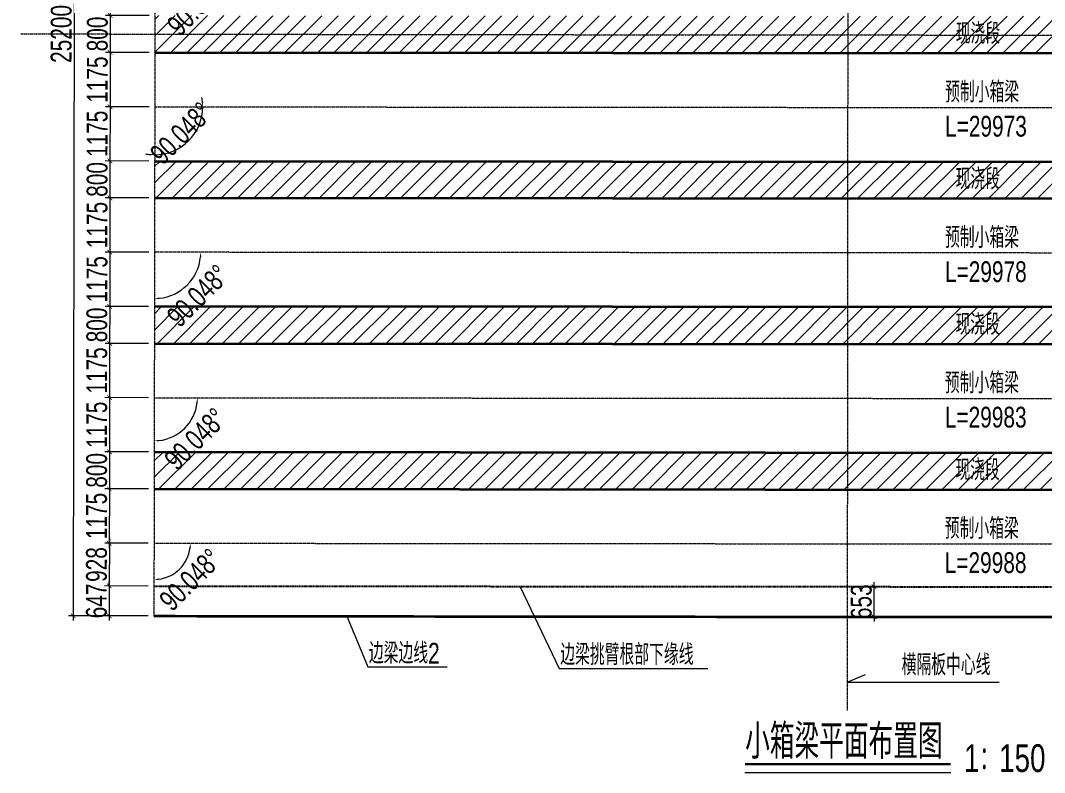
# Model space of a CAD drawing. Extents: x -2667085 to 4, y -2479164 to 2.
# Drawn here: x -2427772 to -2405601, y -2408643 to -2392358 of the extents above; entities that cross this region are included whole.
import ezdxf

# ---------------------------------------------------------------- set-up
doc = ezdxf.new("R2010")
doc.units = 0
doc.header["$MEASUREMENT"] = 0
doc.header["$PDMODE"] = 3
for name, pattern in [('DASHDOT', [1, 0.5, -0.25, 0, -0.25]), ('DASHED', [0.75, 0.5, -0.25]), ('ZXX0', [30, 13, -2, 0.5, -2, 12.5])]:
    doc.linetypes.add(name, pattern=pattern)
doc.layers.get('0').update_dxf_attribs({"linetype": 'CONTINUOUS'})
doc.layers.get('DEFPOINTS').update_dxf_attribs({"linetype": 'CONTINUOUS'})
for name, color, linetype, lineweight in [('桥－总－中心线', 1, 'ZXX0', 13), ('桥－构造轮廓－实线', 4, 'CONTINUOUS', 35), ('桥－构造轮廓－虚线', 3, 'DASHED', 25), ('桥－综合标注', 31, 'CONTINUOUS', 13), ('桥－综合说明', 7, 'CONTINUOUS', 13)]:
    doc.layers.add(name, color=color, linetype=linetype, lineweight=lineweight)
doc.styles.add('SMEDI', font='smsim.shx', dxfattribs={"width": 0.75, "bigfont": 'smfs.shx'})
doc.dimstyles.new('1-150', dxfattribs={"dimtxt": 450, "dimasz": 100, "dimexe": 100, "dimexo": 125, "dimgap": 50, "dimtad": 1, "dimdec": 0, "dimzin": 0, "dimdsep": 46, "dimtxsty": 'SMEDI', "dimblk": 'ARCHTICK', "dimcen": 0.09, "dimdle": 100, "dimclrd": 256, "dimclre": 256, "dimclrt": 256, "dimadec": 0, "dimazin": 0, "dimtfac": 1, "dimtdec": 0, "dimtix": 1, "dimtmove": 2, "dimatfit": 3, "dimldrblk": 'ARCHTICK', "dimfxl": 2, "dimtolj": 1, "dimtzin": 0, "dimlwd": -1, "dimlwe": -1, "dimarcsym": 0})
doc.dimstyles.new('1-150角度', dxfattribs={"dimtxt": 450, "dimasz": 100, "dimexe": 100, "dimexo": 125, "dimgap": 5, "dimtad": 1, "dimdec": 3, "dimzin": 0, "dimdsep": 46, "dimtxsty": 'SMEDI', "dimcen": 0.09, "dimdle": 100, "dimclrd": 256, "dimclre": 256, "dimclrt": 256, "dimadec": 3, "dimazin": 0, "dimtfac": 1, "dimtdec": 3, "dimtmove": 2, "dimatfit": 3, "dimldrblk": 'ARCHTICK', "dimfxl": 2, "dimtolj": 1, "dimtzin": 0, "dimlwd": -1, "dimlwe": -1, "dimarcsym": 0})

# ---------------------------------------------------------------- blocks, each defined once
blk = doc.blocks.new('_ArchTick')
at = {"color": 0, "linetype": 'ByBlock', "const_width": 0.15}
blk.add_lwpolyline([(-0.5, -0.5), (0.5, 0.5)], dxfattribs=at)
blk = doc.blocks.new('*D399')
at = {"layer": 'DEFPOINTS', "color": 0, "transparency": 16777216}
for p in [(-2424861, -2392252), (-2425831, -2393051), (-2424863, -2393052)]:
    blk.add_point(p, dxfattribs=at)
at = {"layer": '桥－综合标注', "transparency": 16777216}
for p, q in [((-2425829, -2392151), (-2425831, -2393151)), ((-2424986, -2392252), (-2425930, -2392250)), ((-2424988, -2393052), (-2425931, -2393050))]:
    blk.add_line(p, q, dxfattribs=at)
at = {"layer": '桥－综合标注', "transparency": 16777216, "xscale": 100, "yscale": 100, "zscale": 100}
for p, rotation in [((-2425830, -2392251), 89.90450703480823), ((-2425831, -2393051), 269.9045070348082)]:
    blk.add_blockref('_ArchTick', p, dxfattribs=dict(at, rotation=rotation))
at = {"layer": '桥－综合标注', "transparency": 16777216, "insert": (-2426105, -2392650), "char_height": 450, "attachment_point": 5, "rotation": 89.9045, "style": 'SMEDI'}
blk.add_mtext('\\A1;800', dxfattribs=at)
blk = doc.blocks.new('*D400')
at = {"layer": 'DEFPOINTS', "color": 0, "transparency": 16777216}
for p in [(-2424863, -2393052), (-2425833, -2394226), (-2424864, -2394227)]:
    blk.add_point(p, dxfattribs=at)
at = {"layer": '桥－综合标注', "transparency": 16777216}
for p, q in [((-2424988, -2393052), (-2425931, -2393050)), ((-2425831, -2392951), (-2425833, -2394326)), ((-2424989, -2394227), (-2425933, -2394225))]:
    blk.add_line(p, q, dxfattribs=at)
at = {"layer": '桥－综合标注', "transparency": 16777216, "xscale": 100, "yscale": 100, "zscale": 100}
for p, rotation in [((-2425831, -2393051), 89.90450703480823), ((-2425833, -2394226), 269.9045070348082)]:
    blk.add_blockref('_ArchTick', p, dxfattribs=dict(at, rotation=rotation))
at = {"layer": '桥－综合标注', "transparency": 16777216, "insert": (-2426107, -2393638), "char_height": 450, "attachment_point": 5, "rotation": 89.9045, "style": 'SMEDI'}
blk.add_mtext('\\A1;1175', dxfattribs=at)
blk = doc.blocks.new('*D401')
at = {"layer": 'DEFPOINTS', "color": 0, "transparency": 16777216}
for p in [(-2424864, -2394227), (-2425835, -2395401), (-2424867, -2395402)]:
    blk.add_point(p, dxfattribs=at)
at = {"layer": '桥－综合标注', "transparency": 16777216}
for p, q in [((-2425833, -2394126), (-2425835, -2395501)), ((-2424989, -2394227), (-2425933, -2394225)), ((-2424992, -2395402), (-2425935, -2395400))]:
    blk.add_line(p, q, dxfattribs=at)
at = {"layer": '桥－综合标注', "transparency": 16777216, "xscale": 100, "yscale": 100, "zscale": 100}
for p, rotation in [((-2425833, -2394226), 89.90450703480823), ((-2425835, -2395401), 269.9045070348082)]:
    blk.add_blockref('_ArchTick', p, dxfattribs=dict(at, rotation=rotation))
at = {"layer": '桥－综合标注', "transparency": 16777216, "insert": (-2426109, -2394813), "char_height": 450, "attachment_point": 5, "rotation": 89.9045, "style": 'SMEDI'}
blk.add_mtext('\\A1;1175', dxfattribs=at)
blk = doc.blocks.new('*D402')
at = {"layer": 'DEFPOINTS', "color": 0, "transparency": 16777216}
for p in [(-2424867, -2395402), (-2425836, -2396201), (-2424868, -2396202)]:
    blk.add_point(p, dxfattribs=at)
at = {"layer": '桥－综合标注', "transparency": 16777216}
for p, q in [((-2424992, -2395402), (-2425935, -2395400)), ((-2425835, -2395301), (-2425836, -2396301)), ((-2424993, -2396202), (-2425936, -2396200))]:
    blk.add_line(p, q, dxfattribs=at)
at = {"layer": '桥－综合标注', "transparency": 16777216, "xscale": 100, "yscale": 100, "zscale": 100}
for p, rotation in [((-2425835, -2395401), 89.90450703480823), ((-2425836, -2396201), 269.9045070348082)]:
    blk.add_blockref('_ArchTick', p, dxfattribs=dict(at, rotation=rotation))
at = {"layer": '桥－综合标注', "transparency": 16777216, "insert": (-2426110, -2395800), "char_height": 450, "attachment_point": 5, "rotation": 89.9045, "style": 'SMEDI'}
blk.add_mtext('\\A1;800', dxfattribs=at)
blk = doc.blocks.new('*D403')
at = {"layer": 'DEFPOINTS', "color": 0, "transparency": 16777216}
for p in [(-2424868, -2396202), (-2425838, -2397376), (-2424870, -2397377)]:
    blk.add_point(p, dxfattribs=at)
at = {"layer": '桥－综合标注', "transparency": 16777216}
for p, q in [((-2425836, -2396101), (-2425838, -2397476)), ((-2424993, -2396202), (-2425936, -2396200)), ((-2424995, -2397377), (-2425938, -2397375))]:
    blk.add_line(p, q, dxfattribs=at)
at = {"layer": '桥－综合标注', "transparency": 16777216, "xscale": 100, "yscale": 100, "zscale": 100}
for p, rotation in [((-2425836, -2396201), 89.90450703480823), ((-2425838, -2397376), 269.9045070348082)]:
    blk.add_blockref('_ArchTick', p, dxfattribs=dict(at, rotation=rotation))
at = {"layer": '桥－综合标注', "transparency": 16777216, "insert": (-2426112, -2396788), "char_height": 450, "attachment_point": 5, "rotation": 89.9045, "style": 'SMEDI'}
blk.add_mtext('\\A1;1175', dxfattribs=at)
blk = doc.blocks.new('*D404')
at = {"layer": 'DEFPOINTS', "color": 0, "transparency": 16777216}
for p in [(-2424870, -2397377), (-2425840, -2398551), (-2424872, -2398552)]:
    blk.add_point(p, dxfattribs=at)
at = {"layer": '桥－综合标注', "transparency": 16777216}
for p, q in [((-2424995, -2397377), (-2425938, -2397375)), ((-2425838, -2397276), (-2425840, -2398651)), ((-2424997, -2398552), (-2425940, -2398550))]:
    blk.add_line(p, q, dxfattribs=at)
at = {"layer": '桥－综合标注', "transparency": 16777216, "xscale": 100, "yscale": 100, "zscale": 100}
for p, rotation in [((-2425838, -2397376), 89.90450703480823), ((-2425840, -2398551), 269.9045070348082)]:
    blk.add_blockref('_ArchTick', p, dxfattribs=dict(at, rotation=rotation))
at = {"layer": '桥－综合标注', "transparency": 16777216, "insert": (-2426114, -2397963), "char_height": 450, "attachment_point": 5, "rotation": 89.9045, "style": 'SMEDI'}
blk.add_mtext('\\A1;1175', dxfattribs=at)
blk = doc.blocks.new('*D405')
at = {"layer": 'DEFPOINTS', "color": 0, "transparency": 16777216}
for p in [(-2424872, -2398552), (-2425841, -2399351), (-2424873, -2399352)]:
    blk.add_point(p, dxfattribs=at)
at = {"layer": '桥－综合标注', "transparency": 16777216}
for p, q in [((-2424997, -2398552), (-2425940, -2398550)), ((-2425840, -2398451), (-2425842, -2399451)), ((-2424998, -2399352), (-2425941, -2399350))]:
    blk.add_line(p, q, dxfattribs=at)
at = {"layer": '桥－综合标注', "transparency": 16777216, "xscale": 100, "yscale": 100, "zscale": 100}
for p, rotation in [((-2425840, -2398551), 89.90450703480823), ((-2425841, -2399351), 269.9045070348082)]:
    blk.add_blockref('_ArchTick', p, dxfattribs=dict(at, rotation=rotation))
at = {"layer": '桥－综合标注', "transparency": 16777216, "insert": (-2426116, -2398950), "char_height": 450, "attachment_point": 5, "rotation": 89.9045, "style": 'SMEDI'}
blk.add_mtext('\\A1;800', dxfattribs=at)
blk = doc.blocks.new('*D406')
at = {"layer": 'DEFPOINTS', "color": 0, "transparency": 16777216}
for p in [(-2424873, -2399352), (-2425843, -2400526), (-2424875, -2400527)]:
    blk.add_point(p, dxfattribs=at)
at = {"layer": '桥－综合标注', "transparency": 16777216}
for p, q in [((-2425841, -2399251), (-2425843, -2400626)), ((-2424998, -2399352), (-2425941, -2399350)), ((-2425000, -2400527), (-2425943, -2400525))]:
    blk.add_line(p, q, dxfattribs=at)
at = {"layer": '桥－综合标注', "transparency": 16777216, "xscale": 100, "yscale": 100, "zscale": 100}
for p, rotation in [((-2425841, -2399351), 89.90450703480823), ((-2425843, -2400526), 269.9045070348082)]:
    blk.add_blockref('_ArchTick', p, dxfattribs=dict(at, rotation=rotation))
at = {"layer": '桥－综合标注', "transparency": 16777216, "insert": (-2426117, -2399938), "char_height": 450, "attachment_point": 5, "rotation": 89.9045, "style": 'SMEDI'}
blk.add_mtext('\\A1;1175', dxfattribs=at)
blk = doc.blocks.new('*D407')
at = {"layer": 'DEFPOINTS', "color": 0, "transparency": 16777216}
for p in [(-2424875, -2400527), (-2425845, -2401701), (-2424877, -2401702)]:
    blk.add_point(p, dxfattribs=at)
at = {"layer": '桥－综合标注', "transparency": 16777216}
for p, q in [((-2425000, -2400527), (-2425943, -2400525)), ((-2425843, -2400426), (-2425845, -2401801)), ((-2425002, -2401702), (-2425945, -2401700))]:
    blk.add_line(p, q, dxfattribs=at)
at = {"layer": '桥－综合标注', "transparency": 16777216, "xscale": 100, "yscale": 100, "zscale": 100}
for p, rotation in [((-2425843, -2400526), 89.90450703480823), ((-2425845, -2401701), 269.9045070348082)]:
    blk.add_blockref('_ArchTick', p, dxfattribs=dict(at, rotation=rotation))
at = {"layer": '桥－综合标注', "transparency": 16777216, "insert": (-2426119, -2401113), "char_height": 450, "attachment_point": 5, "rotation": 89.9045, "style": 'SMEDI'}
blk.add_mtext('\\A1;1175', dxfattribs=at)
blk = doc.blocks.new('*D408')
at = {"layer": 'DEFPOINTS', "color": 0, "transparency": 16777216}
for p in [(-2424877, -2401702), (-2425847, -2402501), (-2424878, -2402502)]:
    blk.add_point(p, dxfattribs=at)
at = {"layer": '桥－综合标注', "transparency": 16777216}
for p, q in [((-2425845, -2401601), (-2425847, -2402601)), ((-2425002, -2401702), (-2425945, -2401700)), ((-2425003, -2402502), (-2425947, -2402500))]:
    blk.add_line(p, q, dxfattribs=at)
at = {"layer": '桥－综合标注', "transparency": 16777216, "xscale": 100, "yscale": 100, "zscale": 100}
for p, rotation in [((-2425845, -2401701), 89.90450703480823), ((-2425847, -2402501), 269.9045070348082)]:
    blk.add_blockref('_ArchTick', p, dxfattribs=dict(at, rotation=rotation))
at = {"layer": '桥－综合标注', "transparency": 16777216, "insert": (-2426121, -2402100), "char_height": 450, "attachment_point": 5, "rotation": 89.9045, "style": 'SMEDI'}
blk.add_mtext('\\A1;800', dxfattribs=at)
blk = doc.blocks.new('*D409')
at = {"layer": 'DEFPOINTS', "color": 0, "transparency": 16777216}
for p in [(-2424878, -2402502), (-2425849, -2403676), (-2424880, -2403677)]:
    blk.add_point(p, dxfattribs=at)
at = {"layer": '桥－综合标注', "transparency": 16777216}
for p, q in [((-2425003, -2402502), (-2425947, -2402500)), ((-2425846, -2402401), (-2425849, -2403776)), ((-2425005, -2403677), (-2425949, -2403675))]:
    blk.add_line(p, q, dxfattribs=at)
at = {"layer": '桥－综合标注', "transparency": 16777216, "xscale": 100, "yscale": 100, "zscale": 100}
for p, rotation in [((-2425847, -2402501), 89.90450703480823), ((-2425849, -2403676), 269.9045070348082)]:
    blk.add_blockref('_ArchTick', p, dxfattribs=dict(at, rotation=rotation))
at = {"layer": '桥－综合标注', "transparency": 16777216, "insert": (-2426123, -2403088), "char_height": 450, "attachment_point": 5, "rotation": 89.9045, "style": 'SMEDI'}
blk.add_mtext('\\A1;1175', dxfattribs=at)
blk = doc.blocks.new('*D410')
at = {"layer": 'DEFPOINTS', "color": 0, "transparency": 16777216}
for p in [(-2424880, -2403677), (-2425850, -2404604), (-2424882, -2404605)]:
    blk.add_point(p, dxfattribs=at)
at = {"layer": '桥－综合标注', "transparency": 16777216}
for p, q in [((-2425005, -2403677), (-2425949, -2403675)), ((-2425848, -2403576), (-2425850, -2404704)), ((-2425007, -2404605), (-2425950, -2404603))]:
    blk.add_line(p, q, dxfattribs=at)
at = {"layer": '桥－综合标注', "transparency": 16777216, "xscale": 100, "yscale": 100, "zscale": 100}
for p, rotation in [((-2425849, -2403676), 89.90450703480823), ((-2425850, -2404604), 269.9045070348082)]:
    blk.add_blockref('_ArchTick', p, dxfattribs=dict(at, rotation=rotation))
at = {"layer": '桥－综合标注', "transparency": 16777216, "insert": (-2426124, -2404139), "char_height": 450, "attachment_point": 5, "rotation": 89.9045, "style": 'SMEDI'}
blk.add_mtext('\\A1;928', dxfattribs=at)
blk = doc.blocks.new('*D411')
at = {"layer": 'DEFPOINTS', "color": 0, "transparency": 16777216}
for p in [(-2424882, -2404605), (-2425851, -2405251), (-2424883, -2405252)]:
    blk.add_point(p, dxfattribs=at)
at = {"layer": '桥－综合标注', "transparency": 16777216}
for p, q in [((-2425850, -2404604), (-2425850, -2404504)), ((-2425007, -2404605), (-2425950, -2404603)), ((-2425850, -2404604), (-2425851, -2405251)), ((-2425008, -2405252), (-2425951, -2405250)), ((-2425851, -2405251), (-2425851, -2405351))]:
    blk.add_line(p, q, dxfattribs=at)
at = {"layer": '桥－综合标注', "transparency": 16777216, "xscale": 100, "yscale": 100, "zscale": 100}
for p, rotation in [((-2425850, -2404604), 269.9045070348082), ((-2425851, -2405251), 89.90450703480822)]:
    blk.add_blockref('_ArchTick', p, dxfattribs=dict(at, rotation=rotation))
at = {"layer": '桥－综合标注', "transparency": 16777216, "insert": (-2426126, -2404927), "char_height": 450, "attachment_point": 5, "rotation": 89.9045, "style": 'SMEDI'}
blk.add_mtext('\\A1;647', dxfattribs=at)
blk = doc.blocks.new('*D412')
at = {"layer": 'DEFPOINTS', "color": 0, "transparency": 16777216}
for p in [(-2424841, -2380052), (-2426634, -2405249), (-2424883, -2405252)]:
    blk.add_point(p, dxfattribs=at)
at = {"layer": '桥－综合标注', "transparency": 16777216}
for p, q in [((-2426592, -2379949), (-2426634, -2405349)), ((-2424966, -2380052), (-2426692, -2380049)), ((-2425008, -2405252), (-2426734, -2405249))]:
    blk.add_line(p, q, dxfattribs=at)
at = {"layer": '桥－综合标注', "transparency": 16777216, "xscale": 100, "yscale": 100, "zscale": 100}
for p, rotation in [((-2426592, -2380049), 89.90450703481758), ((-2426634, -2405249), 269.9045070348176)]:
    blk.add_blockref('_ArchTick', p, dxfattribs=dict(at, rotation=rotation))
at = {"layer": '桥－综合标注', "transparency": 16777216, "insert": (-2426888, -2392649), "char_height": 450, "attachment_point": 5, "rotation": 89.9045, "style": 'SMEDI'}
blk.add_mtext('\\A1;25200', dxfattribs=at)
blk = doc.blocks.new('*D439')
at = {"layer": 'DEFPOINTS', "color": 0, "transparency": 16777216}
for p in [(-2424838, -2378052), (-2424844, -2381627), (-2394892, -2381652), (-2424414, -2382373), (-2424883, -2405252)]:
    blk.add_point(p, dxfattribs=at)
at = {"layer": '桥－综合标注', "transparency": 16777216}
blk.add_arc((-2424844, -2381627), 861, 276.5638, 353.2929, dxfattribs=at)
for points in [[(-2424005, -2381727), (-2423972, -2381729), (-2423983, -2381628)], [(-2424744, -2382499), (-2424746, -2382466), (-2424845, -2382488)]]:
    blk.add_solid(points, dxfattribs=at)
at = {"layer": '桥－综合标注', "transparency": 16777216, "insert": (-2424003, -2382470), "char_height": 450, "attachment_point": 5, "rotation": 44.9284, "style": 'SMEDI'}
blk.add_mtext('\\A1;90.048°', dxfattribs=at)
blk = doc.blocks.new('*D440')
at = {"layer": 'DEFPOINTS', "color": 0, "transparency": 16777216}
for p in [(-2424838, -2378052), (-2424849, -2384777), (-2394892, -2384802), (-2424366, -2385617), (-2424883, -2405252)]:
    blk.add_point(p, dxfattribs=at)
at = {"layer": '桥－综合标注', "transparency": 16777216}
blk.add_arc((-2424849, -2384777), 969, 275.8222, 354.0345, dxfattribs=at)
for points in [[(-2423902, -2384877), (-2423869, -2384879), (-2423880, -2384778)], [(-2424750, -2385758), (-2424751, -2385724), (-2424850, -2385746)]]:
    blk.add_solid(points, dxfattribs=at)
at = {"layer": '桥－综合标注', "transparency": 16777216, "insert": (-2423932, -2385697), "char_height": 450, "attachment_point": 5, "rotation": 44.9284, "style": 'SMEDI'}
blk.add_mtext('\\A1;90.048°', dxfattribs=at)
blk = doc.blocks.new('*D441')
at = {"layer": 'DEFPOINTS', "color": 0, "transparency": 16777216}
for p in [(-2424838, -2378052), (-2424854, -2387927), (-2394892, -2387952), (-2424336, -2388828), (-2424883, -2405252)]:
    blk.add_point(p, dxfattribs=at)
at = {"layer": '桥－综合标注', "transparency": 16777216}
for start, end in [(5.4658, 10.9794), (269.9045, 359.9523), (258.8774, 264.391)]:
    blk.add_arc((-2424854, -2387927), 1040, start, end, dxfattribs=at)
for points in [[(-2423803, -2387827), (-2423836, -2387829), (-2423815, -2387928)], [(-2424955, -2388945), (-2424957, -2388979), (-2424856, -2388967)]]:
    blk.add_solid(points, dxfattribs=at)
at = {"layer": '桥－综合标注', "transparency": 16777216, "insert": (-2424282, -2388500), "char_height": 450, "attachment_point": 5, "rotation": 44.9284, "style": 'SMEDI'}
blk.add_mtext('\\A1;90.048°', dxfattribs=at)
blk = doc.blocks.new('*D442')
at = {"layer": 'DEFPOINTS', "color": 0, "transparency": 16777216}
for p in [(-2424838, -2378052), (-2424859, -2391077), (-2394892, -2391102), (-2424364, -2391939), (-2424883, -2405252)]:
    blk.add_point(p, dxfattribs=at)
at = {"layer": '桥－综合标注', "transparency": 16777216}
blk.add_arc((-2424859, -2391077), 994, 275.6715, 354.1852, dxfattribs=at)
for points in [[(-2423887, -2391177), (-2423854, -2391179), (-2423865, -2391078)], [(-2424760, -2392083), (-2424762, -2392050), (-2424861, -2392071)]]:
    blk.add_solid(points, dxfattribs=at)
at = {"layer": '桥－综合标注', "transparency": 16777216, "insert": (-2423924, -2392015), "char_height": 450, "attachment_point": 5, "rotation": 44.9284, "style": 'SMEDI'}
blk.add_mtext('\\A1;90.048°', dxfattribs=at)
blk = doc.blocks.new('*D443')
at = {"layer": 'DEFPOINTS', "color": 0, "transparency": 16777216}
for p in [(-2424838, -2378052), (-2424865, -2394227), (-2394892, -2394252), (-2424346, -2395128), (-2424883, -2405252)]:
    blk.add_point(p, dxfattribs=at)
at = {"layer": '桥－综合标注', "transparency": 16777216}
for start, end in [(5.4693, 10.9863), (269.9045, 359.9523), (258.8704, 264.3875)]:
    blk.add_arc((-2424865, -2394227), 1039, start, end, dxfattribs=at)
for points in [[(-2423814, -2394127), (-2423847, -2394129), (-2423826, -2394228)], [(-2424965, -2395245), (-2424967, -2395278), (-2424866, -2395266)]]:
    blk.add_solid(points, dxfattribs=at)
at = {"layer": '桥－综合标注', "transparency": 16777216, "insert": (-2424293, -2394800), "char_height": 450, "attachment_point": 5, "rotation": 44.9284, "style": 'SMEDI'}
blk.add_mtext('\\A1;90.048°', dxfattribs=at)
blk = doc.blocks.new('*D444')
at = {"layer": 'DEFPOINTS', "color": 0, "transparency": 16777216}
for p in [(-2424838, -2378052), (-2424870, -2397377), (-2394892, -2397402), (-2424370, -2398246), (-2424883, -2405252)]:
    blk.add_point(p, dxfattribs=at)
at = {"layer": '桥－综合标注', "transparency": 16777216}
blk.add_arc((-2424870, -2397377), 1002, 275.6262, 354.2306, dxfattribs=at)
for points in [[(-2423890, -2397477), (-2423857, -2397479), (-2423868, -2397378)], [(-2424771, -2398391), (-2424772, -2398358), (-2424872, -2398379)]]:
    blk.add_solid(points, dxfattribs=at)
at = {"layer": '桥－综合标注', "transparency": 16777216, "insert": (-2423929, -2398320), "char_height": 450, "attachment_point": 5, "rotation": 44.9284, "style": 'SMEDI'}
blk.add_mtext('\\A1;90.048°', dxfattribs=at)
blk = doc.blocks.new('*D445')
at = {"layer": 'DEFPOINTS', "color": 0, "transparency": 16777216}
for p in [(-2424838, -2378052), (-2424875, -2400527), (-2394892, -2400552), (-2424410, -2401336), (-2424883, -2405252)]:
    blk.add_point(p, dxfattribs=at)
at = {"layer": '桥－综合标注', "transparency": 16777216}
blk.add_arc((-2424875, -2400527), 933, 276.0465, 353.8102, dxfattribs=at)
for points in [[(-2423964, -2400627), (-2423931, -2400629), (-2423942, -2400528)], [(-2424776, -2401472), (-2424778, -2401439), (-2424877, -2401461)]]:
    blk.add_solid(points, dxfattribs=at)
at = {"layer": '桥－综合标注', "transparency": 16777216, "insert": (-2423983, -2401422), "char_height": 450, "attachment_point": 5, "rotation": 44.9284, "style": 'SMEDI'}
blk.add_mtext('\\A1;90.048°', dxfattribs=at)
blk = doc.blocks.new('*D446')
at = {"layer": 'DEFPOINTS', "color": 0, "transparency": 16777216}
for p in [(-2424838, -2378052), (-2424880, -2403677), (-2394892, -2403702), (-2424488, -2404359), (-2424883, -2405252)]:
    blk.add_point(p, dxfattribs=at)
at = {"layer": '桥－综合标注', "transparency": 16777216}
blk.add_arc((-2424880, -2403677), 787, 277.1902, 352.6666, dxfattribs=at)
for points in [[(-2424116, -2403777), (-2424083, -2403779), (-2424093, -2403678)], [(-2424781, -2404475), (-2424783, -2404441), (-2424882, -2404464)]]:
    blk.add_solid(points, dxfattribs=at)
at = {"layer": '桥－综合标注', "transparency": 16777216, "insert": (-2424092, -2404468), "char_height": 450, "attachment_point": 5, "rotation": 44.9284, "style": 'SMEDI'}
blk.add_mtext('\\A1;90.048°', dxfattribs=at)
blk = doc.blocks.new('*D447')
at = {"layer": 'DEFPOINTS', "color": 0, "transparency": 16777216}
for p in [(-2394892, -2380077), (-2395266, -2403054), (-2424880, -2403677), (-2394892, -2403702), (-2394892, -2405277)]:
    blk.add_point(p, dxfattribs=at)
at = {"layer": '桥－综合标注', "transparency": 16777216}
blk.add_arc((-2394892, -2403702), 748, 97.6659, 172.2864, dxfattribs=at)
for points in [[(-2394993, -2402944), (-2394991, -2402978), (-2394892, -2402954)], [(-2395617, -2403603), (-2395650, -2403601), (-2395640, -2403702)]]:
    blk.add_solid(points, dxfattribs=at)
at = {"layer": '桥－综合标注', "transparency": 16777216, "insert": (-2395654, -2402940), "char_height": 450, "attachment_point": 5, "rotation": 44.9761, "style": 'SMEDI'}
blk.add_mtext('\\A1;89.952°', dxfattribs=at)
blk = doc.blocks.new('*D448')
at = {"layer": 'DEFPOINTS', "color": 0, "transparency": 16777216}
for p in [(-2394892, -2380077), (-2395356, -2399748), (-2424875, -2400527), (-2394892, -2400552), (-2394892, -2405277)]:
    blk.add_point(p, dxfattribs=at)
at = {"layer": '桥－综合标注', "transparency": 16777216}
blk.add_arc((-2394892, -2400552), 928, 96.1763, 173.7759, dxfattribs=at)
for points in [[(-2394993, -2399613), (-2394991, -2399646), (-2394892, -2399624)], [(-2395798, -2400453), (-2395831, -2400451), (-2395820, -2400551)]]:
    blk.add_solid(points, dxfattribs=at)
at = {"layer": '桥－综合标注', "transparency": 16777216, "insert": (-2395781, -2399662), "char_height": 450, "attachment_point": 5, "rotation": 44.9761, "style": 'SMEDI'}
blk.add_mtext('\\A1;89.952°', dxfattribs=at)
blk = doc.blocks.new('*D449')
at = {"layer": 'DEFPOINTS', "color": 0, "transparency": 16777216}
for p in [(-2394892, -2380077), (-2395309, -2396679), (-2424870, -2397377), (-2394892, -2397402), (-2394892, -2405277)]:
    blk.add_point(p, dxfattribs=at)
at = {"layer": '桥－综合标注', "transparency": 16777216}
blk.add_arc((-2394892, -2397402), 835, 96.8687, 173.0835, dxfattribs=at)
for points in [[(-2394993, -2396557), (-2394991, -2396590), (-2394892, -2396568)], [(-2395704, -2397303), (-2395737, -2397301), (-2395727, -2397402)]]:
    blk.add_solid(points, dxfattribs=at)
at = {"layer": '桥－综合标注', "transparency": 16777216, "insert": (-2395715, -2396578), "char_height": 450, "attachment_point": 5, "rotation": 44.9761, "style": 'SMEDI'}
blk.add_mtext('\\A1;89.952°', dxfattribs=at)
blk = doc.blocks.new('*D450')
at = {"layer": 'DEFPOINTS', "color": 0, "transparency": 16777216}
for p in [(-2394892, -2380077), (-2395280, -2393580), (-2424865, -2394227), (-2394892, -2394252), (-2394892, -2405277)]:
    blk.add_point(p, dxfattribs=at)
at = {"layer": '桥－综合标注', "transparency": 16777216}
blk.add_arc((-2394892, -2394252), 776, 97.3861, 172.5662, dxfattribs=at)
for points in [[(-2394993, -2393466), (-2394991, -2393499), (-2394892, -2393476)], [(-2395645, -2394153), (-2395678, -2394151), (-2395668, -2394252)]]:
    blk.add_solid(points, dxfattribs=at)
at = {"layer": '桥－综合标注', "transparency": 16777216, "insert": (-2395674, -2393470), "char_height": 450, "attachment_point": 5, "rotation": 44.9761, "style": 'SMEDI'}
blk.add_mtext('\\A1;89.952°', dxfattribs=at)
blk = doc.blocks.new('*D451')
at = {"layer": 'DEFPOINTS', "color": 0, "transparency": 16777216}
for p in [(-2394892, -2380077), (-2395313, -2390373), (-2424859, -2391077), (-2394892, -2391102), (-2394892, -2405277)]:
    blk.add_point(p, dxfattribs=at)
at = {"layer": '桥－综合标注', "transparency": 16777216}
blk.add_arc((-2394892, -2391102), 842, 96.8127, 173.1395, dxfattribs=at)
for points in [[(-2394993, -2390250), (-2394991, -2390283), (-2394892, -2390261)], [(-2395711, -2391003), (-2395744, -2391001), (-2395734, -2391102)]]:
    blk.add_solid(points, dxfattribs=at)
at = {"layer": '桥－综合标注', "transparency": 16777216, "insert": (-2395720, -2390274), "char_height": 450, "attachment_point": 5, "rotation": 44.9761, "style": 'SMEDI'}
blk.add_mtext('\\A1;89.952°', dxfattribs=at)
blk = doc.blocks.new('*D452')
at = {"layer": 'DEFPOINTS', "color": 0, "transparency": 16777216}
for p in [(-2394892, -2380077), (-2395310, -2387228), (-2424854, -2387927), (-2394892, -2387952), (-2394892, -2405277)]:
    blk.add_point(p, dxfattribs=at)
at = {"layer": '桥－综合标注', "transparency": 16777216}
blk.add_arc((-2394892, -2387952), 836, 96.8552, 173.0971, dxfattribs=at)
for points in [[(-2394993, -2387105), (-2394991, -2387139), (-2394892, -2387116)], [(-2395706, -2387853), (-2395739, -2387851), (-2395728, -2387952)]]:
    blk.add_solid(points, dxfattribs=at)
at = {"layer": '桥－综合标注', "transparency": 16777216, "insert": (-2395716, -2387127), "char_height": 450, "attachment_point": 5, "rotation": 44.9761, "style": 'SMEDI'}
blk.add_mtext('\\A1;89.952°', dxfattribs=at)
blk = doc.blocks.new('*D453')
at = {"layer": 'DEFPOINTS', "color": 0, "transparency": 16777216}
for p in [(-2394892, -2380077), (-2395280, -2384130), (-2424849, -2384777), (-2394892, -2384802), (-2394892, -2405277)]:
    blk.add_point(p, dxfattribs=at)
at = {"layer": '桥－综合标注', "transparency": 16777216}
blk.add_arc((-2394892, -2384802), 776, 97.3904, 172.5618, dxfattribs=at)
for points in [[(-2394993, -2384016), (-2394991, -2384050), (-2394892, -2384026)], [(-2395645, -2384703), (-2395678, -2384701), (-2395668, -2384802)]]:
    blk.add_solid(points, dxfattribs=at)
at = {"layer": '桥－综合标注', "transparency": 16777216, "insert": (-2395674, -2384020), "char_height": 450, "attachment_point": 5, "rotation": 44.9761, "style": 'SMEDI'}
blk.add_mtext('\\A1;89.952°', dxfattribs=at)
blk = doc.blocks.new('*D454')
at = {"layer": 'DEFPOINTS', "color": 0, "transparency": 16777216}
for p in [(-2394892, -2380077), (-2395189, -2381138), (-2424844, -2381627), (-2394892, -2381652), (-2394892, -2405277)]:
    blk.add_point(p, dxfattribs=at)
at = {"layer": '桥－综合标注', "transparency": 16777216}
blk.add_arc((-2394892, -2381652), 594, 99.6623, 170.2899, dxfattribs=at)
for points in [[(-2394993, -2381050), (-2394990, -2381084), (-2394892, -2381059)], [(-2395461, -2381554), (-2395494, -2381551), (-2395486, -2381652)]]:
    blk.add_solid(points, dxfattribs=at)
at = {"layer": '桥－综合标注', "transparency": 16777216, "insert": (-2395556, -2380988), "char_height": 450, "attachment_point": 5, "rotation": 44.9761, "style": 'SMEDI'}
blk.add_mtext('\\A1;89.952°', dxfattribs=at)
blk = doc.blocks.new('*D456')
at = {"layer": 'DEFPOINTS', "color": 0, "transparency": 16777216}
for p in [(-2409872, -2404618), (-2409292, -2404618), (-2409873, -2405271)]:
    blk.add_point(p, dxfattribs=at)
at = {"layer": '桥－综合标注', "transparency": 16777216}
for p, q in [((-2409292, -2404618), (-2409292, -2404518)), ((-2409747, -2404618), (-2409192, -2404618)), ((-2409293, -2405271), (-2409292, -2404618)), ((-2409748, -2405271), (-2409193, -2405272)), ((-2409293, -2405271), (-2409293, -2405371))]:
    blk.add_line(p, q, dxfattribs=at)
at = {"layer": '桥－综合标注', "transparency": 16777216, "xscale": 100, "yscale": 100, "zscale": 100}
for p, rotation in [((-2409292, -2404618), 269.952253516853), ((-2409293, -2405271), 89.95225351685303)]:
    blk.add_blockref('_ArchTick', p, dxfattribs=dict(at, rotation=rotation))
at = {"layer": '桥－综合标注', "transparency": 16777216, "insert": (-2409567, -2404945), "char_height": 450, "attachment_point": 5, "rotation": 89.9523, "style": 'SMEDI'}
blk.add_mtext('\\A1;653', dxfattribs=at)

msp = doc.modelspace()

# ---------------------------------------------------------------- hatches: boundary and pattern name
at = {"layer": '桥－综合标注'}
h = msp.add_hatch(dxfattribs=at)
h.set_pattern_fill('ANSI31', color=8, scale=2000, style=0)
h.paths.add_polyline_path([(-2424845.5811, -2382802.2726), (-2424846.9145, -2383602.2707), (-2394892.0117, -2383627.2331), (-2394892.0117, -2382827.2339)])
h.paths.add_polyline_path([(-2424850.8311, -2385952.2682), (-2424852.1645, -2386752.2663), (-2394892.0117, -2386777.2331), (-2394892.0117, -2385977.2339)])
h.paths.add_polyline_path([(-2424856.0811, -2389102.2638), (-2424857.4145, -2389902.2619), (-2394892.0117, -2389927.2331), (-2394892.0117, -2389127.2339)])
h.paths.add_polyline_path([(-2424861.3311, -2392252.2595), (-2424861.9978, -2392652.2585, 0.00041625), (-2394892.0117, -2392677.2585), (-2394892.0117, -2392277.2339)])
h.paths.add_polyline_path([(-2394892.0117, -2393077.2331), (-2394892.0117, -2392677.2585, -0.00041625), (-2424861.9978, -2392652.2585), (-2424862.6645, -2393052.2575)])
h.paths.add_polyline_path([(-2424866.5811, -2395402.2551), (-2424867.9145, -2396202.2532), (-2394892.0117, -2396227.2331), (-2394892.0117, -2395427.2339)])
h.paths.add_polyline_path([(-2424871.8311, -2398552.2507), (-2424873.1645, -2399352.2488), (-2394892.0117, -2399377.2331), (-2394892.0117, -2398577.2339)])
h.paths.add_polyline_path([(-2394892.0117, -2402527.2331), (-2394892.0117, -2401727.2339), (-2424877.0811, -2401702.2463), (-2424878.4145, -2402502.2444)])

# ---------------------------------------------------------------- linework, layer by layer
at = {"layer": '桥－总－中心线', "linetype": 'DASHDOT', "ltscale": 5}
for p, q in [((-2424837.6645, -2378052.2788), (-2424882.9978, -2405252.241)), ((-2409850.8985, -2379337.2776), (-2409874.2043, -2407304.2478)), ((-2424864.6228, -2394227.2563), (-2394892.0117, -2394252.2335)), ((-2394892.0117, -2397402.2335), (-2424869.8728, -2397377.2519)), ((-2424875.1228, -2400527.2476), (-2394892.0117, -2400552.2335)), ((-2424880.3728, -2403677.2432), (-2394892.0117, -2403702.2335))]:
    msp.add_line(p, q, dxfattribs=at)
msp.add_arc((-2394862.0116, 15607322.7334), 17999999.9919, 269.89524530196, 270.00729424343, dxfattribs=at)
at = {"layer": '桥－构造轮廓－实线'}
for p, q in [((-2424862.6645, -2393052.2575), (-2394892.0117, -2393077.2331)), ((-2424866.5811, -2395402.2551), (-2394892.0117, -2395427.2339)), ((-2394892.0117, -2396227.2331), (-2424867.9145, -2396202.2532)), ((-2394892.0117, -2398577.2339), (-2424871.8311, -2398552.2507)), ((-2424873.1645, -2399352.2488), (-2394892.0117, -2399377.2331)), ((-2424877.0811, -2401702.2463), (-2394892.0117, -2401727.2339)), ((-2424878.4145, -2402502.2444), (-2394892.0117, -2402527.2331))]:
    msp.add_line(p, q, dxfattribs=at)
msp.add_arc((-2394862.0116, 15607322.7334), 18012599.9919, 269.90450703389, 269.99990457362, dxfattribs=at)
at = {"layer": '桥－构造轮廓－虚线', "color": 3, "linetype": 'DASHED', "ltscale": 2}
msp.add_line((-2424881.9195, -2404605.2422), (-2394892.0117, -2404630.2338), dxfattribs=at)
at = {"layer": '桥－综合标注'}
for p, q in [((-2416953.1256, -2404624.2825), (-2416111.108, -2406387.7637)), ((-2420705.3812, -2405258.7193), (-2420254.5558, -2406357.25)), ((-2420254.5558, -2406357.25), (-2418537.1494, -2406357.25)), ((-2416111.108, -2406387.7637), (-2412893.705, -2406387.7637)), ((-2409873.6918, -2406689.2119), (-2409479.0508, -2406524.0103)), ((-2409873.6918, -2406689.2119), (-2406581.3201, -2406689.2119))]:
    msp.add_line(p, q, dxfattribs=at)
at = {"layer": '桥－综合说明'}
msp.add_line((-2412087.1792, -2408643.2289), (-2407630.8935, -2408643.2289), dxfattribs=at)
at = {"layer": '桥－综合说明', "const_width": 50}
msp.add_lwpolyline([(-2412087.1792, -2408464.8519), (-2407630.8935, -2408464.8519)], dxfattribs=at)

# ---------------------------------------------------------------- texts
at = {"layer": '桥－综合说明', "style": 'SMEDI', "width": 0.75}
for s, height, p in [('现浇段', 450, (-2407523.1424, -2392864.9439)), ('预制小箱梁', 450, (-2407753.8904, -2394133.4024)), ('L=29973', 450, (-2407753.8904, -2394872.4175)), ('现浇段', 450, (-2407525.7674, -2396014.9417)), ('预制小箱梁', 450, (-2407756.5154, -2397283.4003)), ('L=29978', 450, (-2407756.5154, -2398022.4153)), ('现浇段', 450, (-2407528.3924, -2399164.9395)), ('预制小箱梁', 450, (-2407759.1404, -2400433.3981)), ('L=29983', 450, (-2407759.1404, -2401172.4131)), ('现浇段', 450, (-2407531.0174, -2402314.9374)), ('预制小箱梁', 450, (-2407761.7654, -2403583.3959)), ('L=29988', 450, (-2407761.7654, -2404322.4109)), ('边梁边线2', 450, (-2420229.0603, -2406284.0071)), ('边梁挑臂根部下缘线', 450, (-2416085.6125, -2406314.5208)), ('横隔板中心线', 450, (-2408695.521, -2406536.983)), ('小箱梁平面布置图', 750, (-2412082.9239, -2408346.7094)), ('1：150', 600, (-2407346.2255, -2408632.0022))]:
    msp.add_text(s, height=height, dxfattribs=at).set_placement(p)

# ---------------------------------------------------------------- dimensions: what is measured, and where the dimension line sits
at = {"layer": '桥－综合标注'}
for base, line1, line2, picture, middle in [((-2424346.4102, -2395127.7128), ((-2424837.6645, -2378052.2788), (-2424882.9978, -2405252.241)), ((-2424864.6228, -2394227.2563), (-2394892.0117, -2394252.2335)), '*D443', (-2424293.3416, -2394799.9675)), ((-2424335.5829, -2388828.2902), ((-2424837.6645, -2378052.2788), (-2424882.9978, -2405252.241)), ((-2424854.1228, -2387927.2651), (-2394892.0117, -2387952.2335)), '*D441', (-2424282.3782, -2388500.4409)), ((-2424487.8451, -2404359.3071), ((-2424837.6645, -2378052.2788), (-2424882.9978, -2405252.241)), ((-2424880.3728, -2403677.2432), (-2394892.0117, -2403702.2335)), '*D446', (-2424091.5583, -2404468.0322)), ((-2424414.2231, -2382373.4072), ((-2424837.6645, -2378052.2788), (-2424882.9978, -2405252.241)), ((-2424843.6228, -2381627.2738), (-2394892.0117, -2381652.2335)), '*D439', (-2424002.603, -2382470.3988)), ((-2424409.5974, -2401336.1538), ((-2424837.6645, -2378052.2788), (-2424882.9978, -2405252.241)), ((-2424875.1228, -2400527.2476), (-2394892.0117, -2400552.2335)), '*D445', (-2423982.9543, -2401421.6493)), ((-2424365.7196, -2385616.806), ((-2424837.6645, -2378052.2788), (-2424882.9978, -2405252.241)), ((-2394892.0117, -2384802.2335), (-2424848.8728, -2384777.2694)), '*D440', (-2423931.7459, -2385696.692)), ((-2424363.605, -2391938.7166), ((-2424837.6645, -2378052.2788), (-2424882.9978, -2405252.241)), ((-2394892.0117, -2391102.2335), (-2424859.3728, -2391077.2607)), '*D442', (-2423924.3856, -2392014.5883)), ((-2424370.179, -2398245.5298), ((-2424837.6645, -2378052.2788), (-2424882.9978, -2405252.241)), ((-2394892.0117, -2397402.2335), (-2424869.8728, -2397377.2519)), '*D444', (-2423929.3269, -2398320.1522)), ((-2395265.8183, -2403054.366), ((-2394892.0117, -2380077.2585), (-2394892.0117, -2405277.2585)), ((-2424880.3728, -2403677.2432), (-2394892.0117, -2403702.2335)), '*D447', (-2395653.9361, -2402939.6739)), ((-2395355.8451, -2399748.3348), ((-2394892.0117, -2380077.2585), (-2394892.0117, -2405277.2585)), ((-2424875.1228, -2400527.2476), (-2394892.0117, -2400552.2335)), '*D448', (-2395781.2615, -2399662.2424)), ((-2395309.1385, -2396679.2849), ((-2394892.0117, -2380077.2585), (-2394892.0117, -2405277.2585)), ((-2394892.0117, -2397402.2335), (-2424869.8728, -2397377.2519)), '*D449', (-2395715.2041, -2396578.3548)), ((-2395279.9568, -2393579.8616), ((-2394892.0117, -2380077.2585), (-2394892.0117, -2405277.2585)), ((-2424864.6228, -2394227.2563), (-2394892.0117, -2394252.2335)), '*D450', (-2395673.9323, -2393469.6611)), ((-2395312.5622, -2390373.3512), ((-2394892.0117, -2380077.2585), (-2394892.0117, -2405277.2585)), ((-2394892.0117, -2391102.2335), (-2424859.3728, -2391077.2607)), '*D451', (-2395720.0462, -2390273.5087)), ((-2395309.9629, -2387227.8561), ((-2394892.0117, -2380077.2585), (-2394892.0117, -2405277.2585)), ((-2424854.1228, -2387927.2651), (-2394892.0117, -2387952.2335)), '*D452', (-2395716.3701, -2387127.1879)), ((-2395279.7289, -2384130.2567), ((-2394892.0117, -2380077.2585), (-2394892.0117, -2405277.2585)), ((-2394892.0117, -2384802.2335), (-2424848.8728, -2384777.2694)), '*D453', (-2395673.6099, -2384019.9837)), ((-2395188.7113, -2381138.005), ((-2424843.6228, -2381627.2738), (-2394892.0117, -2381652.2335)), ((-2394892.0117, -2380077.2585), (-2394892.0117, -2405277.2585)), '*D454', (-2395555.977, -2380987.7146))]:
    dim = msp.add_angular_dim_2l(base=base, line1=line1, line2=line2, dimstyle='1-150角度', dxfattribs=at)
    dim.commit()
    dim.dimension.update_dxf_attribs({"geometry": picture, "text_midpoint": middle})
for p1, p2, distance, picture, middle in [((-2424840.9978, -2380052.276), (-2424882.9978, -2405252.241), -1751.0451, '*D412', (-2426888.04, -2392648.8818)), ((-2409872.51, -2405271.0041), (-2409871.9656, -2404617.7505), -579.7417, '*D456', (-2409567.4962, -2404944.6313))]:
    dim = msp.add_aligned_dim(p1=p1, p2=p2, distance=distance, dimstyle='1-150', dxfattribs=at)
    dim.commit()
    dim.dimension.update_dxf_attribs({"geometry": picture, "text_midpoint": middle})
for base, p1, p2, picture, middle in [((-2425830.8387, -2393050.6439), (-2424861.3311, -2392252.2595), (-2424862.6645, -2393052.2575), '*D399', (-2426105.1717, -2392650.1865)), ((-2425832.797, -2394225.6419), (-2424862.6645, -2393052.2575), (-2424863.6436, -2394227.2571), '*D400', (-2426106.8175, -2393637.6846)), ((-2425834.7554, -2395400.6415), (-2424863.6436, -2394227.2571), (-2424866.5811, -2395402.2551), '*D401', (-2426108.7758, -2394812.6833)), ((-2425836.0887, -2396200.6395), (-2424866.5811, -2395402.2551), (-2424867.9145, -2396202.2532), '*D402', (-2426110.4217, -2395800.1822)), ((-2425838.047, -2397375.6383), (-2424867.9145, -2396202.2532), (-2424869.8728, -2397377.2519), '*D403', (-2426112.0675, -2396787.6806)), ((-2425840.0054, -2398550.6371), (-2424869.8728, -2397377.2519), (-2424871.8311, -2398552.2507), '*D404', (-2426114.0258, -2397962.6794)), ((-2425841.3387, -2399350.6352), (-2424871.8311, -2398552.2507), (-2424873.1645, -2399352.2488), '*D405', (-2426115.6717, -2398950.1778)), ((-2425843.297, -2400525.6339), (-2424873.1645, -2399352.2488), (-2424875.1228, -2400527.2476), '*D406', (-2426117.3175, -2399937.6762)), ((-2425845.2554, -2401700.6327), (-2424875.1228, -2400527.2476), (-2424877.0811, -2401702.2463), '*D407', (-2426119.2758, -2401112.675)), ((-2425846.5887, -2402500.6308), (-2424877.0811, -2401702.2463), (-2424878.4145, -2402502.2444), '*D408', (-2426120.9217, -2402100.1734)), ((-2425848.547, -2403675.6296), (-2424878.4145, -2402502.2444), (-2424880.3728, -2403677.2432), '*D409', (-2426122.5675, -2403087.6718)), ((-2425850.0937, -2404603.6286), (-2424880.3728, -2403677.2432), (-2424881.9195, -2404605.2422), '*D410', (-2426124.32, -2404139.1708)), ((-2425851.172, -2405250.6274), (-2424881.9195, -2404605.2422), (-2424882.9978, -2405252.241), '*D411', (-2426125.6325, -2404926.6697))]:
    dim = msp.add_linear_dim(base=base, p1=p1, p2=p2, angle=89.90450703, dimstyle='1-150', dxfattribs=at)
    dim.commit()
    dim.dimension.update_dxf_attribs({"geometry": picture, "text_midpoint": middle})

doc.saveas('drawing.dxf')
